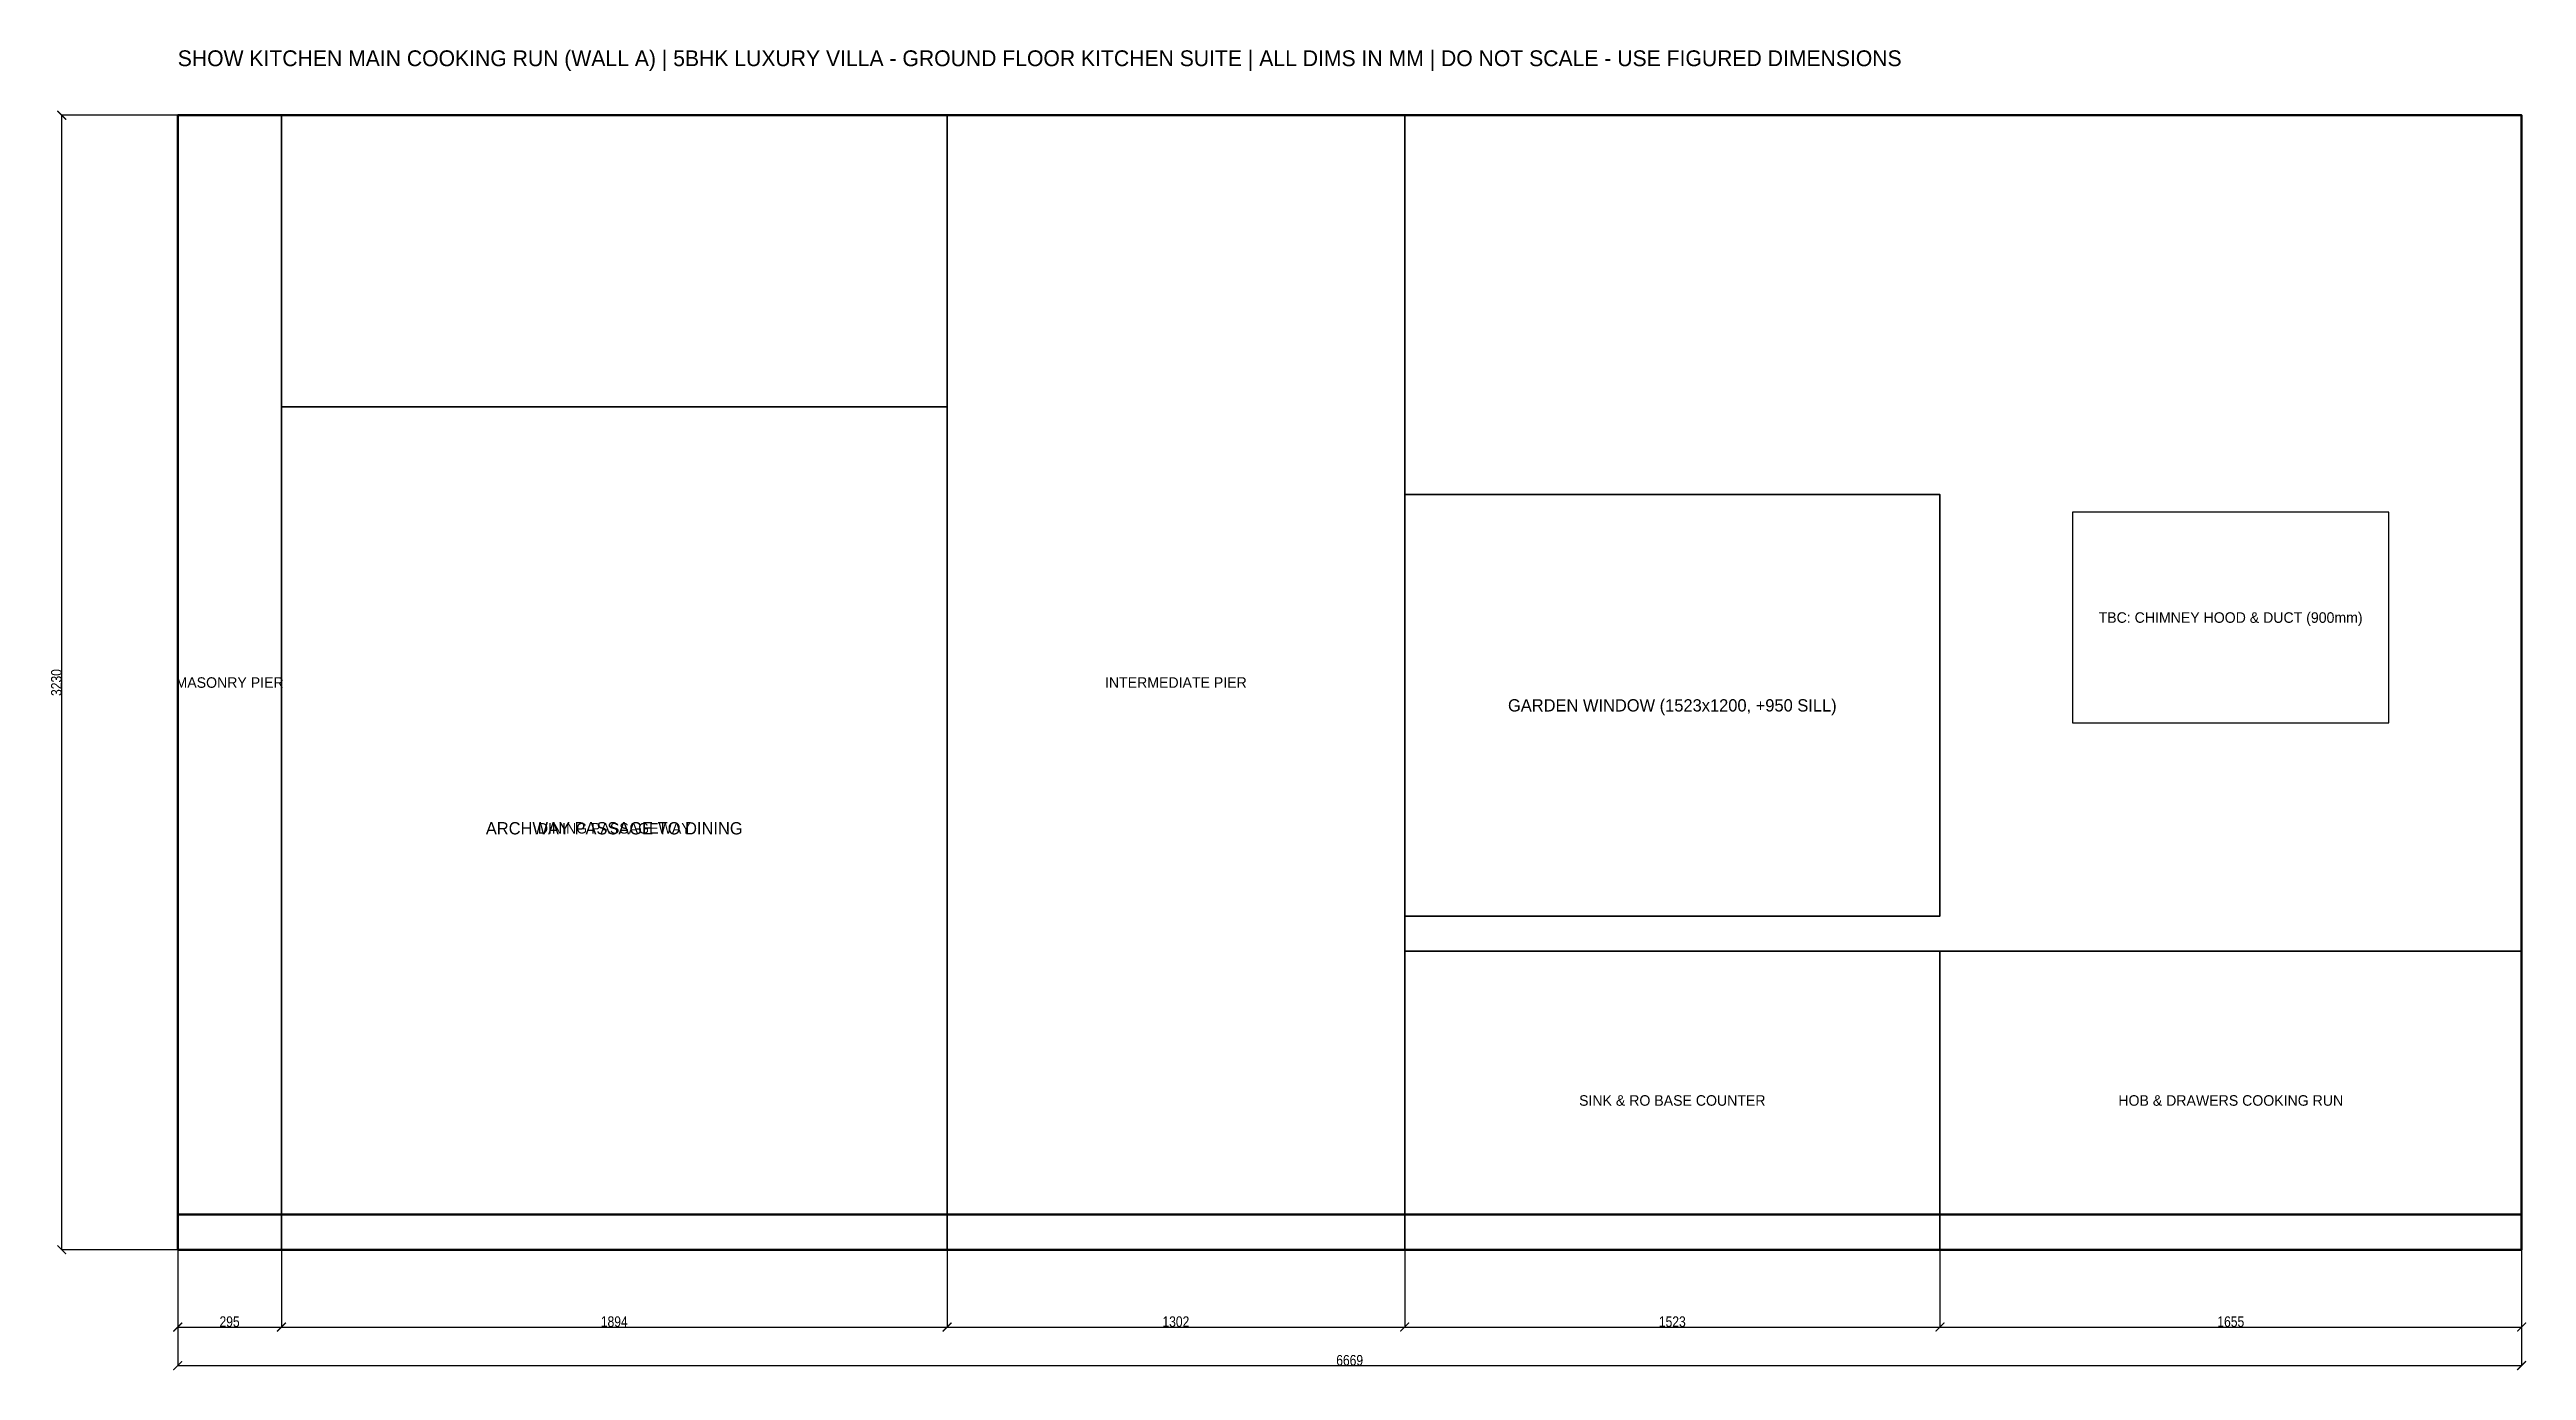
# Model space of a CAD drawing. Header units: millimetres. Extents: x -365 to 6683, y -344 to 3417.
import ezdxf
from ezdxf.enums import TextEntityAlignment as Align

# ---------------------------------------------------------------- set-up
doc = ezdxf.new("R2010")
doc.units = ezdxf.units.MM
for name, color, linetype, lineweight in [('A-DIMS', 1, 'Continuous', 18), ('A-OPENING', 4, 'Continuous', 35), ('A-TBC', 30, 'Continuous', 25), ('A-TEXT', 7, 'Continuous', 18), ('A-WALL', 8, 'Continuous', 50), ('I-CARCASS', 7, 'Continuous', 35)]:
    doc.layers.add(name, color=color, linetype=linetype, lineweight=lineweight)
doc.styles.add('OpenSansCondensed-Light', font='OpenSansCondensed-Light.ttf')
doc.dimstyles.new('EZDXF', dxfattribs={"dimtxt": 0.25, "dimasz": 0.175, "dimexe": 0.375, "dimexo": 0.125, "dimgap": 0.1, "dimtad": 1, "dimlfac": 100, "dimzin": 12, "dimdsep": 46, "dimtxsty": 'OpenSansCondensed-Light', "dimblk": 'ARCHTICK', "dimcen": 2.5, "dimazin": 3, "dimtfac": 0.5, "dimtmove": 2, "dimatfit": 3})

# ---------------------------------------------------------------- blocks, each defined once
blk = doc.blocks.new('_ARCHTICK')
at = {"color": 0, "linetype": 'BYBLOCK', "const_width": 0.15}
blk.add_lwpolyline([(-0.5, -0.5), (0.5, 0.5)], dxfattribs=at)

msp = doc.modelspace()

# ---------------------------------------------------------------- linework, layer by layer
at = {"layer": 'A-OPENING'}
for points in [[(295, 0), (2189, 0), (2189, 2400), (295, 2400)], [(3491, 950), (5014, 950), (5014, 2150), (3491, 2150)]]:
    msp.add_lwpolyline(points, close=True, dxfattribs=at)
at = {"layer": 'A-TBC'}
msp.add_lwpolyline([(5391, 1500), (6291, 1500), (6291, 2100), (5391, 2100)], close=True, dxfattribs=at)
at = {"layer": 'A-WALL'}
for points in [[(0, 0), (6669, 0), (6669, 3230), (0, 3230)], [(0, 0), (6669, 0), (6669, 100), (0, 100)]]:
    msp.add_lwpolyline(points, close=True, dxfattribs=at)
at = {"layer": 'I-CARCASS'}
for points in [[(0, 0), (295, 0), (295, 3230), (0, 3230)], [(2189, 0), (3491, 0), (3491, 3230), (2189, 3230)], [(295, 0), (2189, 0), (2189, 2400), (295, 2400)], [(3491, 0), (5014, 0), (5014, 850), (3491, 850)], [(5014, 0), (6669, 0), (6669, 850), (5014, 850)]]:
    msp.add_lwpolyline(points, close=True, dxfattribs=at)

# ---------------------------------------------------------------- texts
at = {"layer": 'A-TBC'}
msp.add_text('TBC: CHIMNEY HOOD & DUCT (900mm)', height=30, dxfattribs=at).set_placement((5841, 1800), align=Align.MIDDLE_CENTER)
at = {"layer": 'A-TEXT'}
msp.add_text('SHOW KITCHEN MAIN COOKING RUN (WALL A) | 5BHK LUXURY VILLA - GROUND FLOOR KITCHEN SUITE | ALL DIMS IN MM | DO NOT SCALE - USE FIGURED DIMENSIONS', height=45, dxfattribs=at).set_placement((0, 3370))
for s, p in [('GARDEN WINDOW (1523x1200, +950 SILL)', (4252.5, 1550)), ('ARCHWAY PASSAGE TO DINING', (1242, 1200))]:
    msp.add_text(s, height=35, dxfattribs=at).set_placement(p, align=Align.MIDDLE_CENTER)
at = {"layer": 'I-CARCASS'}
for s, p in [('MASONRY PIER', (147.5, 1615)), ('INTERMEDIATE PIER', (2840, 1615)), ('DINING PASSAGEWAY', (1242, 1200)), ('SINK & RO BASE COUNTER', (4252.5, 425)), ('HOB & DRAWERS COOKING RUN', (5841.5, 425))]:
    msp.add_text(s, height=30, dxfattribs=at).set_placement(p, align=Align.MIDDLE_CENTER)

# ---------------------------------------------------------------- dimensions: what is measured, and where the dimension line sits
at = {"layer": 'A-DIMS'}
msp.add_linear_dim(base=(-330, 0), p1=(0, 0), p2=(0, 3230), angle=90, dimstyle='EZDXF', override={"dimtxt": 30, "dimasz": 25, "dimtad": 1, "dimdec": 0, "dimlfac": 1}, dxfattribs=at).render()
for base, p1, p2 in [((0, -330), (0, 0), (6669, 0)), ((0, -220), (0, 0), (295, 0)), ((295, -220), (295, 0), (2189, 0)), ((2189, -220), (2189, 0), (3491, 0)), ((3491, -220), (3491, 0), (5014, 0)), ((5014, -220), (5014, 0), (6669, 0))]:
    msp.add_linear_dim(base=base, p1=p1, p2=p2, dimstyle='EZDXF', override={"dimtxt": 30, "dimasz": 25, "dimtad": 1, "dimdec": 0, "dimlfac": 1}, dxfattribs=at).render()

doc.saveas('drawing.dxf')
